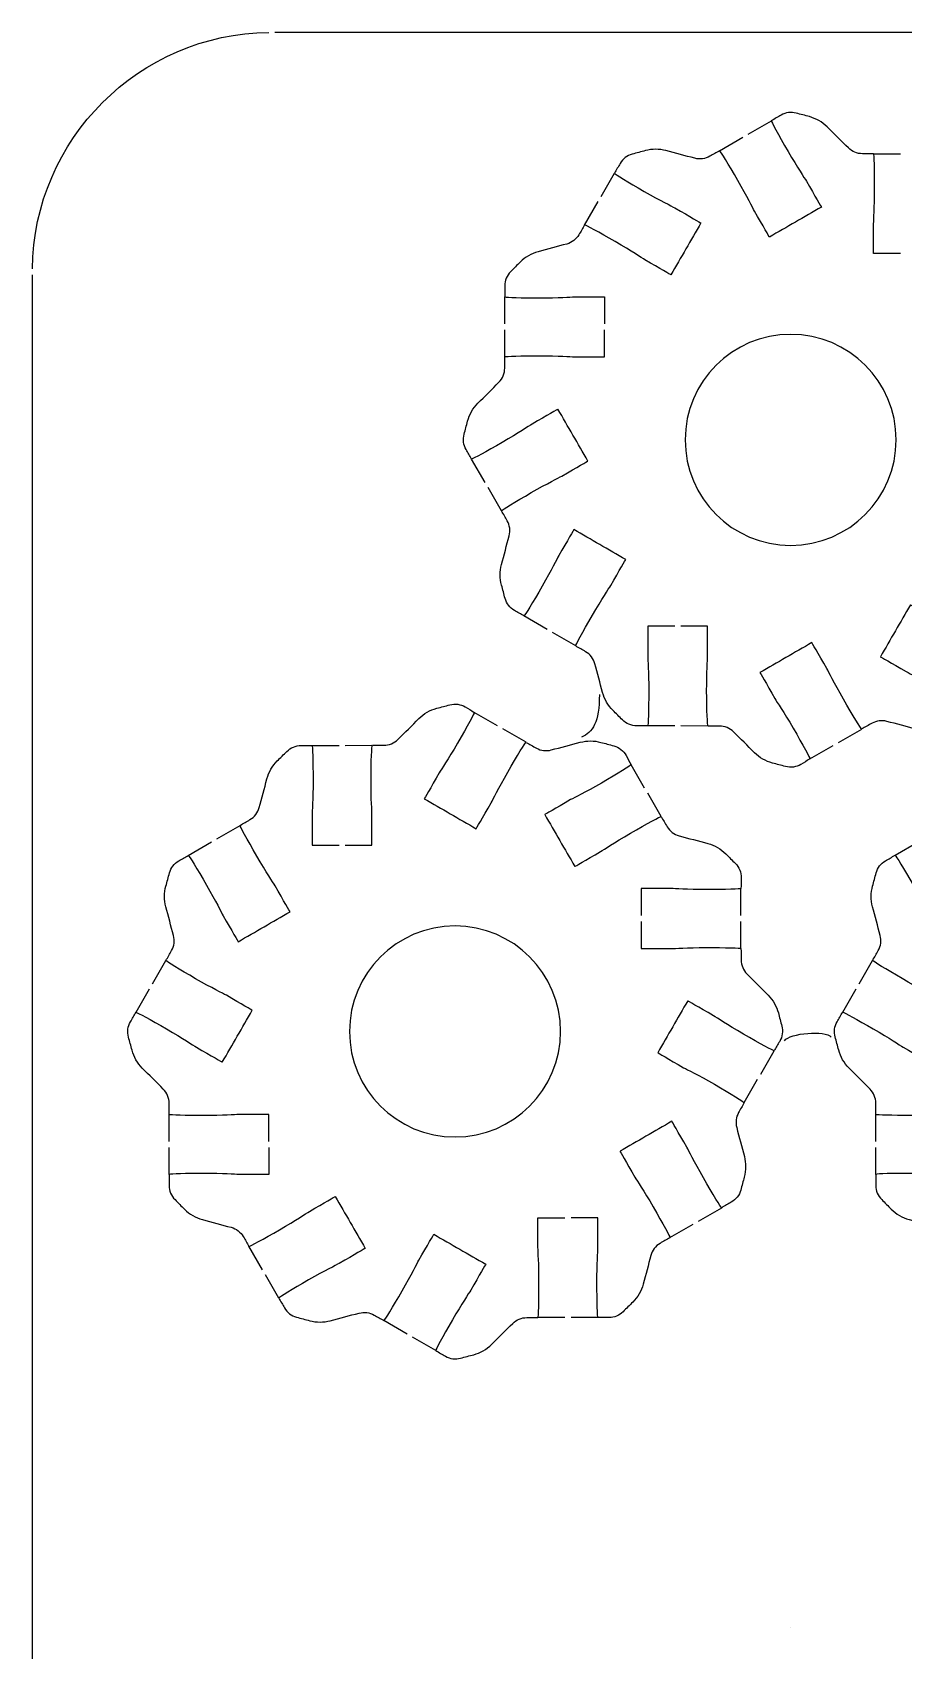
# Model space of a CAD drawing. Extents: x 0 to 400, y 230 to 450.
# Drawn here: x 0 to 43.7, y 368.9 to 450 of the extents above; entities that cross this region are included whole.
import ezdxf

# ---------------------------------------------------------------- set-up
doc = ezdxf.new("R2010")
doc.units = 0
doc.header["$MEASUREMENT"] = 0
doc.layers.add('DEFAULT', color=18, linetype='CONTINUOUS')

msp = doc.modelspace()

# ---------------------------------------------------------------- linework, layer by layer
at = {"layer": 'DEFAULT', "color": 1}
for points in [[(117.852, 450), (12.15, 450)], [(35.866, 444.895), (37.034, 445.572)], [(34.438, 444.07), (35.605, 444.747)], [(42.16, 443.918), (43.507, 443.918)], [(28.497, 441.78), (29.171, 442.948)], [(27.671, 440.348), (28.345, 441.519)], [(0, 242.147), (0, 437.847)], [(23.674, 435.395), (23.674, 436.746)], [(23.671, 433.744), (23.671, 435.095)], [(22.687, 427.45), (22.013, 428.621)], [(23.512, 426.021), (22.838, 427.193)], [(25.802, 420.081), (24.634, 420.758)], [(27.23, 419.255), (26.063, 419.932)], [(23.312, 415.255), (22.141, 415.929)], [(32.187, 415.251), (30.836, 415.255)], [(33.838, 415.244), (32.487, 415.248)], [(24.737, 414.43), (23.57, 415.104)], [(40.389, 414.419), (41.557, 415.092)], [(14.017, 414.268), (15.368, 414.271)], [(15.668, 414.275), (17.019, 414.278)], [(38.96, 413.593), (40.131, 414.267)], [(30.682, 412.133), (30.008, 413.305)], [(31.507, 410.708), (30.833, 411.876)], [(9.243, 409.59), (10.411, 410.267)], [(7.815, 408.764), (8.982, 409.442)], [(43.227, 408.768), (44.394, 409.445)], [(35.508, 405.752), (35.508, 407.099)], [(35.508, 404.101), (35.508, 405.448)], [(6.019, 402.33), (6.693, 403.501)], [(41.431, 402.333), (42.105, 403.504)], [(5.194, 400.901), (5.867, 402.072)], [(40.605, 400.904), (41.279, 402.076)], [(36.496, 397.807), (37.169, 398.975)], [(35.67, 396.378), (36.344, 397.546)], [(6.852, 394.427), (6.852, 395.779)], [(42.263, 394.431), (42.263, 395.782)], [(6.855, 392.776), (6.855, 394.128)], [(42.267, 392.78), (42.267, 394.131)], [(33.377, 390.438), (34.545, 391.111)], [(31.948, 389.612), (33.116, 390.286)], [(11.526, 388.003), (10.852, 389.175)], [(12.351, 386.575), (11.678, 387.742)], [(18.786, 384.775), (17.618, 385.453)], [(26.688, 385.604), (25.341, 385.604)], [(28.339, 385.604), (26.992, 385.604)], [(20.215, 383.95), (19.047, 384.627)], [(38.011, 370.071), (38.004, 370.071)]]:
    msp.add_lwpolyline(points, dxfattribs=at)
for points in [[(0, 438.15), (0.081, 444.659), (5.341, 449.919), (11.85, 450)], [(28.412, 416.821), (28.412, 415.445), (28.082, 414.911), (27.509, 414.688)], [(37.684, 399.477), (37.946, 399.864), (39.751, 400.014), (40.035, 399.655)]]:
    msp.add_open_spline(points, degree=3, dxfattribs=at)
for points, knots in [([(43.507, 438.912), (43.057, 438.912), (42.607, 438.912), (42.156, 438.912), (42.156, 439.413), (42.156, 439.914), (42.156, 440.415), (42.156, 440.626), (42.206, 441.198), (42.206, 442.165), (42.206, 443.131), (42.185, 443.918), (42.156, 443.918), (41.969, 443.918), (41.782, 443.918), (41.595, 443.918), (41.331, 443.918), (41.077, 444.02), (40.89, 444.207), (40.537, 444.559), (40.184, 444.91), (39.832, 445.262), (39.581, 445.509), (39.274, 445.685), (38.935, 445.777), (38.716, 445.836), (38.496, 445.895), (38.276, 445.953), (38.022, 446.02), (37.75, 445.985), (37.521, 445.851), (37.359, 445.758), (37.196, 445.665), (37.034, 445.572), (37.009, 445.558), (37.383, 444.87), (37.867, 444.034), (38.35, 443.198), (38.678, 442.725), (38.784, 442.542), (39.221, 441.787), (39.535, 441.244), (39.535, 441.244), (38.669, 440.744), (37.802, 440.244), (36.935, 439.744), (36.935, 439.744), (36.621, 440.284), (36.184, 441.043), (36.078, 441.226), (35.838, 441.745), (35.355, 442.581), (34.886, 443.396), (34.483, 444.045), (34.438, 444.073), (34.274, 443.979), (34.111, 443.885), (33.947, 443.791), (33.721, 443.66), (33.45, 443.625), (33.192, 443.692), (32.711, 443.82), (32.23, 443.948), (31.749, 444.077), (31.411, 444.165), (31.054, 444.165), (30.716, 444.073), (30.496, 444.014), (30.276, 443.955), (30.056, 443.897), (29.802, 443.83), (29.583, 443.66), (29.453, 443.431), (29.359, 443.27), (29.265, 443.109), (29.171, 442.948), (29.199, 442.902), (29.848, 442.503), (30.659, 442.034), (31.495, 441.551), (32.017, 441.307), (32.201, 441.201), (32.956, 440.764), (33.499, 440.45), (33.499, 440.45), (32.998, 439.583), (32.497, 438.717), (31.996, 437.85), (31.996, 437.85), (31.457, 438.164), (30.698, 438.601), (30.515, 438.707), (30.045, 439.035), (29.209, 439.519), (28.394, 439.988), (27.724, 440.351), (27.671, 440.351), (27.577, 440.188), (27.483, 440.024), (27.389, 439.861), (27.255, 439.632), (27.04, 439.466), (26.782, 439.395), (26.301, 439.266), (25.82, 439.137), (25.339, 439.007), (25.004, 438.915), (24.694, 438.739), (24.447, 438.492), (24.287, 438.331), (24.127, 438.17), (23.967, 438.009), (23.777, 437.822), (23.671, 437.564), (23.674, 437.3), (23.674, 437.115), (23.674, 436.93), (23.674, 436.746), (23.759, 436.714), (24.507, 436.696), (25.417, 436.696), (26.384, 436.696), (26.955, 436.746), (27.167, 436.746), (27.667, 436.746), (28.166, 436.746), (28.666, 436.746), (28.666, 436.295), (28.666, 435.845), (28.666, 435.395)], [0, 0, 0, 0, 3.83, 3.83, 3.83, 8.09, 8.09, 8.09, 9.09, 9.09, 9.09, 10.09, 10.09, 10.09, 11.68, 11.68, 11.68, 12.68, 12.68, 12.68, 16.915576, 16.915576, 16.915576, 17.915576, 17.915576, 17.915576, 19.851267, 19.851267, 19.851267, 20.851267, 20.851267, 20.851267, 22.441392, 22.441392, 22.441392, 23.441392, 23.441392, 23.441392, 24.441392, 24.441392, 24.441392, 25.441392, 25.441392, 25.441392, 33.949001, 33.949001, 33.949001, 34.949001, 34.949001, 34.949001, 35.949001, 35.949001, 35.949001, 36.949001, 36.949001, 36.949001, 38.552778, 38.552778, 38.552778, 39.552778, 39.552778, 39.552778, 43.785531, 43.785531, 43.785531, 44.785531, 44.785531, 44.785531, 46.721222, 46.721222, 46.721222, 47.721222, 47.721222, 47.721222, 49.307696, 49.307696, 49.307696, 50.307696, 50.307696, 50.307696, 51.307696, 51.307696, 51.307696, 52.307696, 52.307696, 52.307696, 60.820304, 60.820304, 60.820304, 61.820304, 61.820304, 61.820304, 62.820304, 62.820304, 62.820304, 63.820304, 63.820304, 63.820304, 65.424081, 65.424081, 65.424081, 66.424081, 66.424081, 66.424081, 70.65942, 70.65942, 70.65942, 71.65942, 71.65942, 71.65942, 73.589835, 73.589835, 73.589835, 74.589835, 74.589835, 74.589835, 76.159835, 76.159835, 76.159835, 77.159835, 77.159835, 77.159835, 78.159835, 78.159835, 78.159835, 82.409835, 82.409835, 82.409835, 86.239835, 86.239835, 86.239835, 86.239835]), ([(32.187, 420.254), (31.736, 420.254), (31.286, 420.254), (30.836, 420.254), (30.836, 419.754), (30.836, 419.254), (30.836, 418.754), (30.836, 418.543), (30.885, 417.971), (30.885, 417.004), (30.885, 416.038), (30.864, 415.255), (30.836, 415.255), (30.651, 415.255), (30.466, 415.255), (30.282, 415.255), (30.014, 415.255), (29.76, 415.36), (29.573, 415.547), (29.412, 415.709), (29.251, 415.87), (29.089, 416.031), (28.842, 416.278), (28.666, 416.585), (28.574, 416.923), (28.445, 417.404), (28.316, 417.885), (28.186, 418.366), (28.116, 418.62), (27.95, 418.839), (27.721, 418.969), (27.557, 419.065), (27.394, 419.16), (27.23, 419.255), (27.206, 419.269), (27.58, 419.957), (28.063, 420.793), (28.546, 421.633), (28.874, 422.102), (28.98, 422.286), (29.418, 423.044), (29.731, 423.584), (29.731, 423.584), (28.865, 424.085), (27.998, 424.586), (27.132, 425.087), (27.132, 425.087), (26.818, 424.543), (26.38, 423.785), (26.274, 423.601), (26.031, 423.083), (25.548, 422.247), (25.078, 421.435), (24.68, 420.783), (24.634, 420.758), (24.474, 420.85), (24.314, 420.941), (24.154, 421.033), (23.925, 421.167), (23.755, 421.386), (23.688, 421.64), (23.63, 421.86), (23.571, 422.08), (23.512, 422.3), (23.42, 422.638), (23.42, 422.995), (23.508, 423.333), (23.637, 423.814), (23.765, 424.295), (23.893, 424.776), (23.96, 425.03), (23.925, 425.302), (23.794, 425.531), (23.7, 425.696), (23.606, 425.86), (23.512, 426.025), (23.537, 426.071), (24.186, 426.469), (25.001, 426.939), (25.837, 427.422), (26.355, 427.665), (26.539, 427.771), (27.297, 428.209), (27.837, 428.523), (27.837, 428.523), (27.337, 429.389), (26.838, 430.256), (26.338, 431.123), (26.338, 431.123), (25.794, 430.809), (25.04, 430.371), (24.856, 430.265), (24.383, 429.937), (23.547, 429.454), (22.746, 428.992), (22.08, 428.632), (22.013, 428.621), (21.92, 428.781), (21.827, 428.941), (21.734, 429.101), (21.6, 429.33), (21.565, 429.606), (21.635, 429.863), (21.694, 430.083), (21.753, 430.303), (21.812, 430.523), (21.903, 430.858), (22.08, 431.168), (22.327, 431.415), (22.678, 431.768), (23.03, 432.121), (23.381, 432.474), (23.565, 432.661), (23.671, 432.915), (23.671, 433.179), (23.671, 433.367), (23.671, 433.556), (23.671, 433.744), (23.741, 433.775), (24.496, 433.793), (25.417, 433.793), (26.384, 433.793), (26.955, 433.744), (27.167, 433.744), (27.667, 433.744), (28.166, 433.744), (28.666, 433.744), (28.666, 434.194), (28.666, 434.644), (28.666, 435.095)], [0, 0, 0, 0, 3.83, 3.83, 3.83, 8.08, 8.08, 8.08, 9.08, 9.08, 9.08, 10.08, 10.08, 10.08, 11.65, 11.65, 11.65, 12.65, 12.65, 12.65, 14.587473, 14.587473, 14.587473, 15.587473, 15.587473, 15.587473, 19.822812, 19.822812, 19.822812, 20.822812, 20.822812, 20.822812, 22.4316, 22.4316, 22.4316, 23.4316, 23.4316, 23.4316, 24.4316, 24.4316, 24.4316, 25.4316, 25.4316, 25.4316, 33.944209, 33.944209, 33.944209, 34.944209, 34.944209, 34.944209, 35.944209, 35.944209, 35.944209, 36.944209, 36.944209, 36.944209, 38.51201, 38.51201, 38.51201, 39.51201, 39.51201, 39.51201, 41.447701, 41.447701, 41.447701, 42.447701, 42.447701, 42.447701, 46.680454, 46.680454, 46.680454, 47.680454, 47.680454, 47.680454, 49.292906, 49.292906, 49.292906, 50.292906, 50.292906, 50.292906, 51.292906, 51.292906, 51.292906, 52.292906, 52.292906, 52.292906, 60.800514, 60.800514, 60.800514, 61.800514, 61.800514, 61.800514, 62.800514, 62.800514, 62.800514, 63.800514, 63.800514, 63.800514, 65.373314, 65.373314, 65.373314, 66.373314, 66.373314, 66.373314, 68.309005, 68.309005, 68.309005, 69.309005, 69.309005, 69.309005, 73.544581, 73.544581, 73.544581, 74.544581, 74.544581, 74.544581, 76.144581, 76.144581, 76.144581, 77.144581, 77.144581, 77.144581, 78.144581, 78.144581, 78.144581, 82.394581, 82.394581, 82.394581, 86.224581, 86.224581, 86.224581, 86.224581]), ([(37.998, 434.868), (40.919, 434.868), (43.286, 432.505), (43.286, 429.584), (43.286, 426.663), (40.919, 424.296), (37.998, 424.296), (35.077, 424.296), (32.71, 426.663), (32.71, 429.584), (32.71, 432.505), (35.077, 434.868), (37.998, 434.868)], [1, 1, 1, 1, 2, 2, 2, 3, 3, 3, 4, 4, 4, 5, 5, 5, 5]), ([(47.328, 423.771), (47.328, 423.322), (47.328, 422.872), (47.328, 422.423), (47.828, 422.423), (48.328, 422.423), (48.827, 422.423), (49.039, 422.423), (49.611, 422.472), (50.577, 422.472), (51.544, 422.472), (52.327, 422.451), (52.327, 422.423), (52.329, 422.243), (52.332, 422.063), (52.334, 421.883), (52.341, 421.615), (52.235, 421.354), (52.045, 421.164), (51.887, 421.005), (51.73, 420.846), (51.572, 420.687), (51.321, 420.437), (51.011, 420.257), (50.672, 420.165), (50.19, 420.036), (49.708, 419.907), (49.226, 419.777), (48.976, 419.71), (48.76, 419.544), (48.626, 419.322), (48.526, 419.154), (48.426, 418.986), (48.326, 418.818), (48.312, 418.793), (47.624, 419.167), (46.788, 419.65), (45.949, 420.134), (45.479, 420.462), (45.296, 420.567), (44.538, 421.005), (43.998, 421.315), (43.998, 421.315), (43.497, 420.449), (42.996, 419.582), (42.495, 418.715), (42.495, 418.715), (43.038, 418.405), (43.793, 417.968), (43.977, 417.862), (44.499, 417.618), (45.335, 417.135), (46.164, 416.655), (46.827, 416.249), (46.827, 416.218), (46.741, 416.063), (46.655, 415.907), (46.57, 415.752), (46.439, 415.516), (46.217, 415.343), (45.956, 415.272), (45.738, 415.213), (45.521, 415.155), (45.303, 415.096), (44.968, 415.004), (44.612, 415.004), (44.273, 415.092), (43.788, 415.221), (43.304, 415.349), (42.82, 415.477), (42.569, 415.544), (42.301, 415.512), (42.075, 415.385), (41.903, 415.289), (41.732, 415.192), (41.56, 415.096), (41.528, 415.096), (41.123, 415.756), (40.643, 416.585), (40.16, 417.424), (39.916, 417.943), (39.81, 418.126), (39.373, 418.885), (39.059, 419.424), (39.059, 419.424), (38.192, 418.924), (37.326, 418.423), (36.459, 417.922), (36.459, 417.922), (36.773, 417.382), (37.21, 416.623), (37.316, 416.44), (37.644, 415.971), (38.128, 415.135), (38.611, 414.295), (38.985, 413.607), (38.96, 413.593), (38.81, 413.503), (38.659, 413.412), (38.509, 413.321), (38.276, 413.184), (38.001, 413.145), (37.74, 413.216), (37.522, 413.273), (37.304, 413.331), (37.087, 413.388), (36.748, 413.477), (36.438, 413.657), (36.191, 413.904), (35.838, 414.253), (35.485, 414.602), (35.133, 414.951), (34.946, 415.138), (34.692, 415.244), (34.427, 415.244), (34.238, 415.244), (34.048, 415.244), (33.859, 415.244), (33.831, 415.244), (33.788, 416.038), (33.788, 417.004), (33.788, 417.971), (33.838, 418.543), (33.838, 418.754), (33.838, 419.254), (33.838, 419.754), (33.838, 420.254), (33.387, 420.254), (32.937, 420.254), (32.487, 420.254)], [0, 0, 0, 0, 3.82, 3.82, 3.82, 8.07, 8.07, 8.07, 9.07, 9.07, 9.07, 10.07, 10.07, 10.07, 11.600131, 11.600131, 11.600131, 12.600131, 12.600131, 12.600131, 14.502261, 14.502261, 14.502261, 15.502261, 15.502261, 15.502261, 19.747258, 19.747258, 19.747258, 20.747258, 20.747258, 20.747258, 22.410809, 22.410809, 22.410809, 23.410809, 23.410809, 23.410809, 24.410809, 24.410809, 24.410809, 25.410809, 25.410809, 25.410809, 33.923417, 33.923417, 33.923417, 34.923417, 34.923417, 34.923417, 35.923417, 35.923417, 35.923417, 36.923417, 36.923417, 36.923417, 38.431827, 38.431827, 38.431827, 39.431827, 39.431827, 39.431827, 41.348203, 41.348203, 41.348203, 42.348203, 42.348203, 42.348203, 46.609952, 46.609952, 46.609952, 47.609952, 47.609952, 47.609952, 49.284467, 49.284467, 49.284467, 50.284467, 50.284467, 50.284467, 51.284467, 51.284467, 51.284467, 52.284467, 52.284467, 52.284467, 60.797075, 60.797075, 60.797075, 61.797075, 61.797075, 61.797075, 62.797075, 62.797075, 62.797075, 63.797075, 63.797075, 63.797075, 65.290829, 65.290829, 65.290829, 66.290829, 66.290829, 66.290829, 68.204621, 68.204621, 68.204621, 69.204621, 69.204621, 69.204621, 73.426102, 73.426102, 73.426102, 74.426102, 74.426102, 74.426102, 76.036102, 76.036102, 76.036102, 77.036102, 77.036102, 77.036102, 78.036102, 78.036102, 78.036102, 82.286102, 82.286102, 82.286102, 86.116102, 86.116102, 86.116102, 86.116102]), ([(15.668, 409.269), (16.118, 409.269), (16.568, 409.269), (17.019, 409.269), (17.019, 409.769), (17.019, 410.268), (17.019, 410.768), (17.019, 410.98), (16.969, 411.551), (16.969, 412.518), (16.969, 413.484), (17.012, 414.278), (17.04, 414.278), (17.229, 414.278), (17.419, 414.278), (17.608, 414.278), (17.872, 414.278), (18.126, 414.384), (18.313, 414.571), (18.666, 414.92), (19.019, 415.27), (19.372, 415.619), (19.619, 415.866), (19.929, 416.046), (20.268, 416.134), (20.485, 416.191), (20.703, 416.249), (20.92, 416.307), (21.181, 416.377), (21.457, 416.338), (21.689, 416.201), (21.84, 416.11), (21.991, 416.02), (22.141, 415.929), (22.166, 415.915), (21.792, 415.227), (21.308, 414.388), (20.825, 413.552), (20.497, 413.082), (20.391, 412.899), (19.954, 412.14), (19.64, 411.601), (19.64, 411.601), (20.507, 411.1), (21.373, 410.599), (22.24, 410.098), (22.24, 410.098), (22.554, 410.638), (22.991, 411.396), (23.097, 411.579), (23.34, 412.098), (23.824, 412.938), (24.304, 413.767), (24.709, 414.426), (24.741, 414.426), (24.913, 414.33), (25.084, 414.234), (25.256, 414.137), (25.482, 414.01), (25.75, 413.978), (26, 414.045), (26.485, 414.174), (26.969, 414.302), (27.454, 414.43), (27.793, 414.518), (28.149, 414.518), (28.484, 414.426), (28.702, 414.368), (28.919, 414.309), (29.137, 414.25), (29.398, 414.179), (29.62, 414.007), (29.75, 413.77), (29.836, 413.615), (29.922, 413.46), (30.008, 413.305), (30.008, 413.273), (29.345, 412.867), (28.516, 412.387), (27.68, 411.904), (27.158, 411.661), (26.974, 411.555), (26.219, 411.117), (25.676, 410.807), (25.676, 410.807), (26.177, 409.94), (26.678, 409.074), (27.179, 408.207), (27.179, 408.207), (27.718, 408.517), (28.477, 408.955), (28.66, 409.061), (29.13, 409.389), (29.969, 409.872), (30.805, 410.355), (31.493, 410.729), (31.507, 410.705), (31.607, 410.536), (31.707, 410.368), (31.807, 410.2), (31.941, 409.978), (32.156, 409.812), (32.407, 409.745), (32.889, 409.616), (33.371, 409.486), (33.853, 409.357), (34.192, 409.265), (34.502, 409.085), (34.753, 408.835), (34.91, 408.676), (35.068, 408.517), (35.226, 408.359), (35.416, 408.168), (35.522, 407.907), (35.515, 407.639), (35.512, 407.459), (35.51, 407.279), (35.508, 407.099), (35.508, 407.071), (34.725, 407.05), (33.758, 407.05), (32.791, 407.05), (32.22, 407.099), (32.008, 407.099), (31.508, 407.099), (31.009, 407.099), (30.509, 407.099), (30.509, 406.65), (30.509, 406.201), (30.509, 405.752)], [0, 0, 0, 0, 3.83, 3.83, 3.83, 8.08, 8.08, 8.08, 9.08, 9.08, 9.08, 10.08, 10.08, 10.08, 11.69, 11.69, 11.69, 12.69, 12.69, 12.69, 16.911481, 16.911481, 16.911481, 17.911481, 17.911481, 17.911481, 19.825273, 19.825273, 19.825273, 20.825273, 20.825273, 20.825273, 22.319026, 22.319026, 22.319026, 23.319026, 23.319026, 23.319026, 24.319026, 24.319026, 24.319026, 25.319026, 25.319026, 25.319026, 33.831635, 33.831635, 33.831635, 34.831635, 34.831635, 34.831635, 35.831635, 35.831635, 35.831635, 36.831635, 36.831635, 36.831635, 38.50615, 38.50615, 38.50615, 39.50615, 39.50615, 39.50615, 43.767898, 43.767898, 43.767898, 44.767898, 44.767898, 44.767898, 46.684275, 46.684275, 46.684275, 47.684275, 47.684275, 47.684275, 49.192685, 49.192685, 49.192685, 50.192685, 50.192685, 50.192685, 51.192685, 51.192685, 51.192685, 52.192685, 52.192685, 52.192685, 60.705293, 60.705293, 60.705293, 61.705293, 61.705293, 61.705293, 62.705293, 62.705293, 62.705293, 63.705293, 63.705293, 63.705293, 65.368843, 65.368843, 65.368843, 66.368843, 66.368843, 66.368843, 70.61384, 70.61384, 70.61384, 71.61384, 71.61384, 71.61384, 73.515971, 73.515971, 73.515971, 74.515971, 74.515971, 74.515971, 76.046102, 76.046102, 76.046102, 77.046102, 77.046102, 77.046102, 78.046102, 78.046102, 78.046102, 82.296102, 82.296102, 82.296102, 86.116102, 86.116102, 86.116102, 86.116102]), ([(11.847, 394.427), (11.847, 394.878), (11.847, 395.328), (11.847, 395.779), (11.347, 395.779), (10.847, 395.779), (10.348, 395.779), (10.136, 395.779), (9.565, 395.729), (8.598, 395.729), (7.677, 395.729), (6.922, 395.747), (6.852, 395.779), (6.852, 395.967), (6.852, 396.155), (6.852, 396.343), (6.852, 396.608), (6.746, 396.862), (6.562, 397.049), (6.211, 397.401), (5.859, 397.754), (5.508, 398.107), (5.261, 398.354), (5.084, 398.664), (4.993, 398.999), (4.934, 399.219), (4.875, 399.439), (4.816, 399.659), (4.746, 399.917), (4.781, 400.192), (4.915, 400.421), (5.008, 400.581), (5.101, 400.741), (5.194, 400.901), (5.261, 400.89), (5.927, 400.53), (6.728, 400.068), (7.564, 399.585), (8.037, 399.257), (8.22, 399.151), (8.975, 398.714), (9.519, 398.4), (9.519, 398.4), (10.018, 399.266), (10.518, 400.133), (11.018, 401), (11.018, 401), (10.478, 401.314), (9.72, 401.751), (9.536, 401.857), (9.018, 402.1), (8.182, 402.584), (7.367, 403.053), (6.718, 403.451), (6.693, 403.497), (6.787, 403.662), (6.881, 403.827), (6.975, 403.991), (7.106, 404.221), (7.141, 404.492), (7.074, 404.746), (6.946, 405.227), (6.818, 405.708), (6.689, 406.189), (6.601, 406.528), (6.601, 406.884), (6.693, 407.223), (6.752, 407.443), (6.81, 407.662), (6.869, 407.882), (6.936, 408.136), (7.106, 408.355), (7.335, 408.489), (7.495, 408.581), (7.655, 408.673), (7.815, 408.764), (7.861, 408.74), (8.259, 408.087), (8.728, 407.276), (9.212, 406.44), (9.455, 405.921), (9.561, 405.737), (9.998, 404.979), (10.312, 404.436), (10.312, 404.436), (11.179, 404.937), (12.046, 405.438), (12.912, 405.939), (12.912, 405.939), (12.598, 406.478), (12.161, 407.237), (12.055, 407.42), (11.727, 407.889), (11.244, 408.729), (10.76, 409.565), (10.386, 410.253), (10.411, 410.267), (10.575, 410.362), (10.738, 410.458), (10.902, 410.553), (11.131, 410.683), (11.297, 410.902), (11.367, 411.156), (11.497, 411.637), (11.626, 412.118), (11.755, 412.599), (11.847, 412.938), (12.023, 413.245), (12.27, 413.492), (12.431, 413.653), (12.593, 413.814), (12.754, 413.975), (12.941, 414.162), (13.195, 414.268), (13.463, 414.268), (13.647, 414.268), (13.832, 414.268), (14.017, 414.268), (14.045, 414.268), (14.066, 413.484), (14.066, 412.518), (14.066, 411.551), (14.017, 410.98), (14.017, 410.768), (14.017, 410.268), (14.017, 409.769), (14.017, 409.269), (14.467, 409.269), (14.917, 409.269), (15.368, 409.269)], [0, 0, 0, 0, 3.83, 3.83, 3.83, 8.08, 8.08, 8.08, 9.08, 9.08, 9.08, 10.08, 10.08, 10.08, 11.68, 11.68, 11.68, 12.68, 12.68, 12.68, 16.915576, 16.915576, 16.915576, 17.915576, 17.915576, 17.915576, 19.851267, 19.851267, 19.851267, 20.851267, 20.851267, 20.851267, 22.424067, 22.424067, 22.424067, 23.424067, 23.424067, 23.424067, 24.424067, 24.424067, 24.424067, 25.424067, 25.424067, 25.424067, 33.931675, 33.931675, 33.931675, 34.931675, 34.931675, 34.931675, 35.931675, 35.931675, 35.931675, 36.931675, 36.931675, 36.931675, 38.544127, 38.544127, 38.544127, 39.544127, 39.544127, 39.544127, 43.77688, 43.77688, 43.77688, 44.77688, 44.77688, 44.77688, 46.712571, 46.712571, 46.712571, 47.712571, 47.712571, 47.712571, 49.280372, 49.280372, 49.280372, 50.280372, 50.280372, 50.280372, 51.280372, 51.280372, 51.280372, 52.280372, 52.280372, 52.280372, 60.79298, 60.79298, 60.79298, 61.79298, 61.79298, 61.79298, 62.79298, 62.79298, 62.79298, 63.79298, 63.79298, 63.79298, 65.401769, 65.401769, 65.401769, 66.401769, 66.401769, 66.401769, 70.637108, 70.637108, 70.637108, 71.637108, 71.637108, 71.637108, 73.574581, 73.574581, 73.574581, 74.574581, 74.574581, 74.574581, 76.144581, 76.144581, 76.144581, 77.144581, 77.144581, 77.144581, 78.144581, 78.144581, 78.144581, 82.394581, 82.394581, 82.394581, 86.224581, 86.224581, 86.224581, 86.224581]), ([(47.259, 394.431), (47.259, 394.881), (47.259, 395.332), (47.259, 395.782), (46.759, 395.782), (46.259, 395.782), (45.759, 395.782), (45.548, 395.782), (44.976, 395.733), (44.01, 395.733), (43.089, 395.733), (42.334, 395.75), (42.263, 395.782), (42.263, 395.97), (42.263, 396.158), (42.263, 396.346), (42.263, 396.611), (42.158, 396.865), (41.974, 397.052), (41.623, 397.405), (41.271, 397.758), (40.919, 398.11), (40.672, 398.357), (40.496, 398.668), (40.404, 399.003), (40.346, 399.223), (40.287, 399.443), (40.228, 399.663), (40.157, 399.92), (40.193, 400.195), (40.327, 400.425), (40.42, 400.585), (40.512, 400.744), (40.605, 400.904), (40.672, 400.894), (41.339, 400.534), (42.14, 400.072), (42.976, 399.588), (43.449, 399.26), (43.632, 399.155), (44.387, 398.717), (44.93, 398.403), (44.93, 398.403), (45.43, 399.27), (45.93, 400.136), (46.43, 401.003), (46.43, 401.003), (45.89, 401.317), (45.132, 401.755), (44.948, 401.86), (44.43, 402.104), (43.593, 402.587), (42.779, 403.056), (42.129, 403.455), (42.105, 403.501), (42.199, 403.665), (42.293, 403.83), (42.387, 403.995), (42.517, 404.224), (42.553, 404.496), (42.486, 404.75), (42.358, 405.231), (42.229, 405.712), (42.101, 406.192), (42.013, 406.531), (42.013, 406.887), (42.105, 407.226), (42.163, 407.446), (42.222, 407.666), (42.281, 407.886), (42.348, 408.14), (42.517, 408.359), (42.747, 408.493), (42.907, 408.584), (43.067, 408.676), (43.227, 408.768), (43.272, 408.743), (43.671, 408.09), (44.14, 407.279), (44.624, 406.443), (44.867, 405.924), (44.973, 405.741), (45.41, 404.982), (45.724, 404.439), (45.724, 404.439), (46.591, 404.94), (47.458, 405.441), (48.324, 405.942), (48.324, 405.942), (48.01, 406.482), (47.573, 407.24), (47.467, 407.424), (47.139, 407.893), (46.656, 408.732), (46.172, 409.569), (45.798, 410.256), (45.823, 410.271), (45.986, 410.366), (46.15, 410.461), (46.313, 410.556), (46.543, 410.687), (46.708, 410.906), (46.779, 411.16), (46.908, 411.641), (47.038, 412.122), (47.167, 412.602), (47.259, 412.941), (47.435, 413.248), (47.682, 413.495), (47.843, 413.656), (48.004, 413.817), (48.165, 413.978), (48.352, 414.165), (48.606, 414.271), (48.875, 414.271), (49.059, 414.271), (49.244, 414.271), (49.428, 414.271), (49.457, 414.271), (49.478, 413.488), (49.478, 412.521), (49.478, 411.555), (49.428, 410.983), (49.428, 410.772), (49.428, 410.272), (49.428, 409.772), (49.428, 409.272), (49.879, 409.272), (50.329, 409.272), (50.78, 409.272)], [0, 0, 0, 0, 3.83, 3.83, 3.83, 8.08, 8.08, 8.08, 9.08, 9.08, 9.08, 10.08, 10.08, 10.08, 11.68, 11.68, 11.68, 12.68, 12.68, 12.68, 16.915576, 16.915576, 16.915576, 17.915576, 17.915576, 17.915576, 19.851267, 19.851267, 19.851267, 20.851267, 20.851267, 20.851267, 22.424067, 22.424067, 22.424067, 23.424067, 23.424067, 23.424067, 24.424067, 24.424067, 24.424067, 25.424067, 25.424067, 25.424067, 33.931675, 33.931675, 33.931675, 34.931675, 34.931675, 34.931675, 35.931675, 35.931675, 35.931675, 36.931675, 36.931675, 36.931675, 38.544127, 38.544127, 38.544127, 39.544127, 39.544127, 39.544127, 43.77688, 43.77688, 43.77688, 44.77688, 44.77688, 44.77688, 46.712571, 46.712571, 46.712571, 47.712571, 47.712571, 47.712571, 49.280372, 49.280372, 49.280372, 50.280372, 50.280372, 50.280372, 51.280372, 51.280372, 51.280372, 52.280372, 52.280372, 52.280372, 60.79298, 60.79298, 60.79298, 61.79298, 61.79298, 61.79298, 62.79298, 62.79298, 62.79298, 63.79298, 63.79298, 63.79298, 65.401769, 65.401769, 65.401769, 66.401769, 66.401769, 66.401769, 70.637108, 70.637108, 70.637108, 71.637108, 71.637108, 71.637108, 73.574581, 73.574581, 73.574581, 74.574581, 74.574581, 74.574581, 76.144581, 76.144581, 76.144581, 77.144581, 77.144581, 77.144581, 78.144581, 78.144581, 78.144581, 82.394581, 82.394581, 82.394581, 86.224581, 86.224581, 86.224581, 86.224581]), ([(30.509, 405.448), (30.509, 404.998), (30.509, 404.547), (30.509, 404.097), (31.009, 404.097), (31.508, 404.097), (32.008, 404.097), (32.22, 404.097), (32.791, 404.146), (33.758, 404.146), (34.725, 404.146), (35.508, 404.125), (35.508, 404.097), (35.511, 403.904), (35.515, 403.711), (35.518, 403.519), (35.522, 403.257), (35.624, 403.011), (35.808, 402.827), (36.16, 402.472), (36.513, 402.117), (36.866, 401.762), (37.113, 401.511), (37.293, 401.204), (37.381, 400.866), (37.439, 400.648), (37.496, 400.431), (37.554, 400.213), (37.624, 399.952), (37.586, 399.673), (37.448, 399.444), (37.355, 399.288), (37.262, 399.131), (37.169, 398.975), (37.155, 398.954), (36.464, 399.324), (35.628, 399.807), (34.792, 400.291), (34.322, 400.619), (34.139, 400.725), (33.381, 401.162), (32.837, 401.476), (32.837, 401.476), (32.337, 400.609), (31.838, 399.743), (31.338, 398.876), (31.338, 398.876), (31.878, 398.562), (32.636, 398.125), (32.82, 398.019), (33.338, 397.779), (34.178, 397.296), (35.007, 396.816), (35.667, 396.407), (35.667, 396.375), (35.574, 396.208), (35.481, 396.041), (35.388, 395.874), (35.257, 395.648), (35.226, 395.38), (35.293, 395.129), (35.421, 394.645), (35.549, 394.16), (35.677, 393.676), (35.765, 393.341), (35.765, 392.985), (35.674, 392.646), (35.615, 392.428), (35.556, 392.211), (35.497, 391.993), (35.427, 391.736), (35.257, 391.513), (35.024, 391.383), (34.865, 391.292), (34.705, 391.202), (34.545, 391.111), (34.513, 391.111), (34.107, 391.771), (33.627, 392.6), (33.144, 393.44), (32.901, 393.958), (32.795, 394.142), (32.357, 394.9), (32.047, 395.44), (32.047, 395.44), (31.18, 394.939), (30.314, 394.438), (29.447, 393.937), (29.447, 393.937), (29.758, 393.397), (30.195, 392.639), (30.301, 392.455), (30.629, 391.986), (31.112, 391.15), (31.595, 390.311), (31.969, 389.623), (31.945, 389.608), (31.781, 389.513), (31.618, 389.418), (31.454, 389.323), (31.229, 389.189), (31.063, 388.973), (30.996, 388.719), (30.866, 388.239), (30.737, 387.758), (30.608, 387.277), (30.516, 386.938), (30.336, 386.628), (30.089, 386.381), (29.927, 386.219), (29.765, 386.058), (29.602, 385.897), (29.415, 385.71), (29.161, 385.604), (28.897, 385.604), (28.711, 385.604), (28.525, 385.604), (28.339, 385.604), (28.311, 385.604), (28.29, 386.391), (28.29, 387.358), (28.29, 388.324), (28.339, 388.896), (28.339, 389.108), (28.339, 389.608), (28.339, 390.109), (28.339, 390.61), (27.89, 390.61), (27.441, 390.61), (26.992, 390.61)], [0, 0, 0, 0, 3.83, 3.83, 3.83, 8.08, 8.08, 8.08, 9.08, 9.08, 9.08, 10.08, 10.08, 10.08, 11.720274, 11.720274, 11.720274, 12.720274, 12.720274, 12.720274, 16.977081, 16.977081, 16.977081, 17.977081, 17.977081, 17.977081, 19.890873, 19.890873, 19.890873, 20.890873, 20.890873, 20.890873, 22.437805, 22.437805, 22.437805, 23.437805, 23.437805, 23.437805, 24.437805, 24.437805, 24.437805, 25.437805, 25.437805, 25.437805, 33.945414, 33.945414, 33.945414, 34.945414, 34.945414, 34.945414, 35.945414, 35.945414, 35.945414, 36.945414, 36.945414, 36.945414, 38.570375, 38.570375, 38.570375, 39.570375, 39.570375, 39.570375, 43.832124, 43.832124, 43.832124, 44.832124, 44.832124, 44.832124, 46.7485, 46.7485, 46.7485, 47.7485, 47.7485, 47.7485, 49.31135, 49.31135, 49.31135, 50.31135, 50.31135, 50.31135, 51.31135, 51.31135, 51.31135, 52.31135, 52.31135, 52.31135, 60.823959, 60.823959, 60.823959, 61.823959, 61.823959, 61.823959, 62.823959, 62.823959, 62.823959, 63.823959, 63.823959, 63.823959, 65.432747, 65.432747, 65.432747, 66.432747, 66.432747, 66.432747, 70.668086, 70.668086, 70.668086, 71.668086, 71.668086, 71.668086, 73.612643, 73.612643, 73.612643, 74.612643, 74.612643, 74.612643, 76.192643, 76.192643, 76.192643, 77.192643, 77.192643, 77.192643, 78.192643, 78.192643, 78.192643, 82.452643, 82.452643, 82.452643, 86.272643, 86.272643, 86.272643, 86.272643]), ([(15.891, 399.939), (15.891, 402.86), (18.258, 405.227), (21.179, 405.227), (24.1, 405.227), (26.467, 402.86), (26.467, 399.939), (26.467, 397.018), (24.1, 394.654), (21.179, 394.654), (18.258, 394.654), (15.891, 397.018), (15.891, 399.939)], [1, 1, 1, 1, 2, 2, 2, 3, 3, 3, 4, 4, 4, 5, 5, 5, 5]), ([(11.847, 394.128), (11.847, 393.677), (11.847, 393.227), (11.847, 392.776), (11.347, 392.776), (10.847, 392.776), (10.348, 392.776), (10.136, 392.776), (9.565, 392.826), (8.598, 392.826), (7.688, 392.826), (6.94, 392.808), (6.855, 392.776), (6.855, 392.592), (6.855, 392.407), (6.855, 392.223), (6.852, 391.958), (6.957, 391.7), (7.148, 391.513), (7.308, 391.352), (7.468, 391.191), (7.628, 391.03), (7.875, 390.783), (8.185, 390.607), (8.52, 390.515), (9.001, 390.386), (9.482, 390.256), (9.963, 390.127), (10.221, 390.057), (10.436, 389.891), (10.57, 389.661), (10.664, 389.498), (10.758, 389.334), (10.852, 389.171), (10.905, 389.171), (11.575, 389.534), (12.39, 390.004), (13.226, 390.487), (13.696, 390.815), (13.879, 390.921), (14.637, 391.358), (15.177, 391.672), (15.177, 391.672), (15.678, 390.806), (16.179, 389.939), (16.68, 389.072), (16.68, 389.072), (16.137, 388.758), (15.382, 388.321), (15.198, 388.215), (14.676, 387.972), (13.84, 387.488), (13.029, 387.019), (12.38, 386.62), (12.351, 386.575), (12.446, 386.413), (12.54, 386.252), (12.634, 386.091), (12.764, 385.862), (12.983, 385.693), (13.237, 385.626), (13.457, 385.567), (13.677, 385.508), (13.897, 385.449), (14.235, 385.358), (14.592, 385.358), (14.93, 385.446), (15.411, 385.574), (15.892, 385.702), (16.373, 385.83), (16.631, 385.897), (16.902, 385.862), (17.128, 385.731), (17.292, 385.637), (17.455, 385.543), (17.618, 385.449), (17.664, 385.477), (18.066, 386.127), (18.536, 386.941), (19.019, 387.778), (19.259, 388.296), (19.365, 388.48), (19.802, 389.238), (20.116, 389.778), (20.116, 389.778), (20.983, 389.278), (21.849, 388.778), (22.716, 388.279), (22.716, 388.279), (22.402, 387.735), (21.965, 386.98), (21.859, 386.797), (21.531, 386.324), (21.047, 385.488), (20.564, 384.652), (20.19, 383.964), (20.215, 383.95), (20.377, 383.857), (20.539, 383.764), (20.702, 383.671), (20.931, 383.537), (21.203, 383.502), (21.457, 383.569), (21.677, 383.628), (21.896, 383.687), (22.116, 383.745), (22.455, 383.837), (22.762, 384.013), (23.012, 384.26), (23.365, 384.612), (23.718, 384.964), (24.071, 385.315), (24.258, 385.502), (24.512, 385.604), (24.776, 385.604), (24.963, 385.604), (25.15, 385.604), (25.337, 385.604), (25.365, 385.604), (25.387, 386.391), (25.387, 387.358), (25.387, 388.324), (25.337, 388.896), (25.337, 389.108), (25.337, 389.608), (25.337, 390.109), (25.337, 390.61), (25.788, 390.61), (26.238, 390.61), (26.688, 390.61)], [0, 0, 0, 0, 3.83, 3.83, 3.83, 8.08, 8.08, 8.08, 9.08, 9.08, 9.08, 10.08, 10.08, 10.08, 11.65, 11.65, 11.65, 12.65, 12.65, 12.65, 14.580414, 14.580414, 14.580414, 15.580414, 15.580414, 15.580414, 19.815754, 19.815754, 19.815754, 20.815754, 20.815754, 20.815754, 22.419531, 22.419531, 22.419531, 23.419531, 23.419531, 23.419531, 24.419531, 24.419531, 24.419531, 25.419531, 25.419531, 25.419531, 33.932139, 33.932139, 33.932139, 34.932139, 34.932139, 34.932139, 35.932139, 35.932139, 35.932139, 36.932139, 36.932139, 36.932139, 38.518613, 38.518613, 38.518613, 39.518613, 39.518613, 39.518613, 41.454304, 41.454304, 41.454304, 42.454304, 42.454304, 42.454304, 46.687057, 46.687057, 46.687057, 47.687057, 47.687057, 47.687057, 49.290834, 49.290834, 49.290834, 50.290834, 50.290834, 50.290834, 51.290834, 51.290834, 51.290834, 52.290834, 52.290834, 52.290834, 60.798443, 60.798443, 60.798443, 61.798443, 61.798443, 61.798443, 62.798443, 62.798443, 62.798443, 63.798443, 63.798443, 63.798443, 65.388568, 65.388568, 65.388568, 66.388568, 66.388568, 66.388568, 68.324259, 68.324259, 68.324259, 69.324259, 69.324259, 69.324259, 73.559835, 73.559835, 73.559835, 74.559835, 74.559835, 74.559835, 76.149835, 76.149835, 76.149835, 77.149835, 77.149835, 77.149835, 78.149835, 78.149835, 78.149835, 82.409835, 82.409835, 82.409835, 86.239835, 86.239835, 86.239835, 86.239835]), ([(47.259, 394.131), (47.259, 393.681), (47.259, 393.23), (47.259, 392.78), (46.759, 392.78), (46.259, 392.78), (45.759, 392.78), (45.548, 392.78), (44.976, 392.829), (44.01, 392.829), (43.1, 392.829), (42.352, 392.812), (42.267, 392.78), (42.267, 392.595), (42.267, 392.411), (42.267, 392.226), (42.263, 391.961), (42.369, 391.704), (42.56, 391.517), (42.72, 391.356), (42.88, 391.195), (43.04, 391.034), (43.287, 390.787), (43.597, 390.61), (43.932, 390.519), (44.413, 390.389), (44.894, 390.26), (45.375, 390.131), (45.632, 390.06), (45.848, 389.894), (45.982, 389.665), (46.076, 389.501), (46.17, 389.338), (46.264, 389.174), (46.317, 389.174), (46.987, 389.538), (47.802, 390.007), (48.638, 390.49), (49.107, 390.818), (49.291, 390.924), (50.049, 391.362), (50.589, 391.676), (50.589, 391.676), (51.09, 390.809), (51.591, 389.942), (52.092, 389.076), (52.092, 389.076), (51.549, 388.762), (50.794, 388.324), (50.61, 388.218), (50.088, 387.975), (49.252, 387.492), (48.441, 387.023), (47.791, 386.624), (47.763, 386.578), (47.857, 386.417), (47.951, 386.256), (48.045, 386.095), (48.176, 385.865), (48.395, 385.696), (48.649, 385.629), (48.869, 385.57), (49.089, 385.511), (49.308, 385.453), (49.647, 385.361), (50.003, 385.361), (50.342, 385.449), (50.823, 385.577), (51.304, 385.706), (51.785, 385.834), (52.042, 385.901), (52.314, 385.865), (52.54, 385.735), (52.703, 385.641), (52.867, 385.547), (53.03, 385.453), (53.076, 385.481), (53.478, 386.13), (53.947, 386.945), (54.431, 387.781), (54.671, 388.3), (54.776, 388.483), (55.214, 389.242), (55.528, 389.781), (55.528, 389.781), (56.395, 389.282), (57.261, 388.782), (58.128, 388.282), (58.128, 388.282), (57.814, 387.739), (57.376, 386.984), (57.271, 386.8), (56.943, 386.328), (56.459, 385.491), (55.976, 384.655), (55.602, 383.967), (55.627, 383.953), (55.789, 383.86), (55.951, 383.768), (56.114, 383.675), (56.343, 383.541), (56.614, 383.505), (56.868, 383.572), (57.088, 383.631), (57.308, 383.69), (57.528, 383.749), (57.867, 383.84), (58.174, 384.017), (58.424, 384.264), (58.777, 384.615), (59.13, 384.967), (59.483, 385.319), (59.67, 385.506), (59.924, 385.608), (60.188, 385.608), (60.375, 385.608), (60.562, 385.608), (60.749, 385.608), (60.777, 385.608), (60.798, 386.395), (60.798, 387.361), (60.798, 388.328), (60.749, 388.899), (60.749, 389.111), (60.749, 389.612), (60.749, 390.113), (60.749, 390.614), (61.199, 390.614), (61.65, 390.614), (62.1, 390.614)], [0, 0, 0, 0, 3.83, 3.83, 3.83, 8.08, 8.08, 8.08, 9.08, 9.08, 9.08, 10.08, 10.08, 10.08, 11.65, 11.65, 11.65, 12.65, 12.65, 12.65, 14.580414, 14.580414, 14.580414, 15.580414, 15.580414, 15.580414, 19.815754, 19.815754, 19.815754, 20.815754, 20.815754, 20.815754, 22.419531, 22.419531, 22.419531, 23.419531, 23.419531, 23.419531, 24.419531, 24.419531, 24.419531, 25.419531, 25.419531, 25.419531, 33.932139, 33.932139, 33.932139, 34.932139, 34.932139, 34.932139, 35.932139, 35.932139, 35.932139, 36.932139, 36.932139, 36.932139, 38.518613, 38.518613, 38.518613, 39.518613, 39.518613, 39.518613, 41.454304, 41.454304, 41.454304, 42.454304, 42.454304, 42.454304, 46.687057, 46.687057, 46.687057, 47.687057, 47.687057, 47.687057, 49.290834, 49.290834, 49.290834, 50.290834, 50.290834, 50.290834, 51.290834, 51.290834, 51.290834, 52.290834, 52.290834, 52.290834, 60.798443, 60.798443, 60.798443, 61.798443, 61.798443, 61.798443, 62.798443, 62.798443, 62.798443, 63.798443, 63.798443, 63.798443, 65.388568, 65.388568, 65.388568, 66.388568, 66.388568, 66.388568, 68.324259, 68.324259, 68.324259, 69.324259, 69.324259, 69.324259, 73.559835, 73.559835, 73.559835, 74.559835, 74.559835, 74.559835, 76.149835, 76.149835, 76.149835, 77.149835, 77.149835, 77.149835, 78.149835, 78.149835, 78.149835, 82.409835, 82.409835, 82.409835, 86.239835, 86.239835, 86.239835, 86.239835])]:
    msp.add_open_spline(points, degree=3, knots=knots, dxfattribs=at)

doc.saveas('drawing.dxf')
